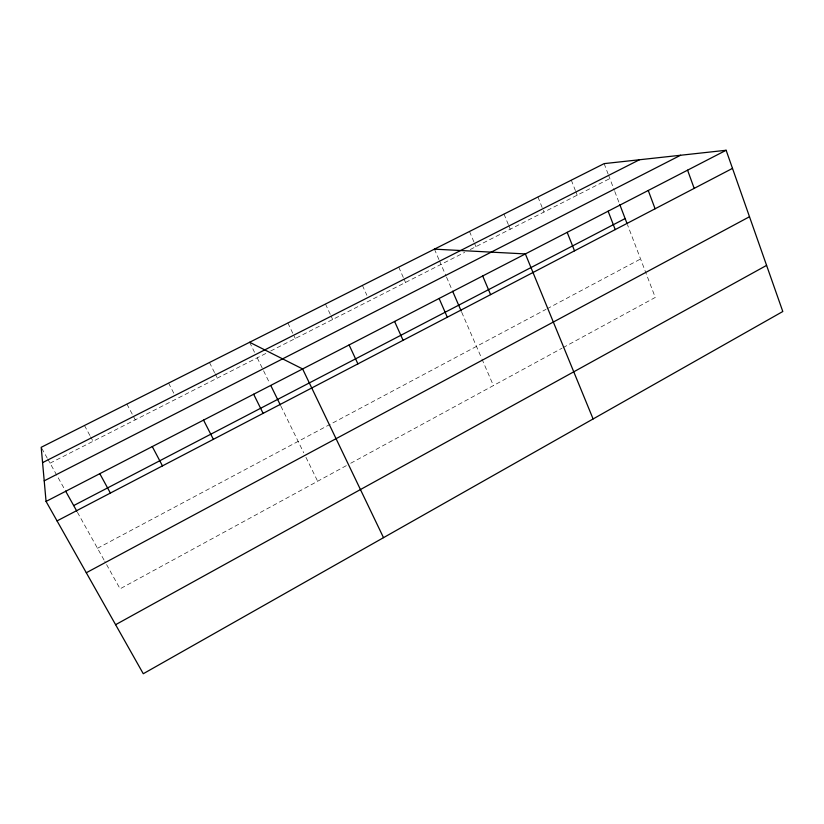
<?xml version="1.0" encoding="UTF-8"?>
<svg xmlns="http://www.w3.org/2000/svg" width="824" height="824" viewBox="0 0 824 824"><rect width="100%" height="100%" fill="white"/><g stroke="black" fill="none" stroke-linecap="round" stroke-linejoin="round"><path stroke-width="0.62" stroke-dasharray="4.12 3.09" d="M346.307 465.653L120.088 588.82L104.823 561.422M350.705 463.253L561.968 348.233M563.08 347.625L655.276 297.433L627.404 224.509M97.49 548.279L545.993 309.361M547.126 308.763L640.578 258.973M50.048 463.16L266.183 353.28M270.663 351.003L464.664 252.381M470.288 249.518L609.842 178.571M41.787 448.359L47.092 457.876M47.689 458.937L64.972 489.94M77.446 512.312L104.215 560.33M84.47 425.493L89.991 435.659M90.599 436.782L93.05 441.303M126.927 404.1L132.87 415.348M133.467 416.47L135.249 419.849M168.58 383.108L173.782 393.192M209.471 362.498L214.518 372.541M215.085 373.663L217.32 378.123M249.62 342.279L254.513 352.27M257.232 357.832L269.685 383.253M280.943 406.242L303.726 452.778M305.951 457.33L317.662 481.247M287.885 322.998L295.28 338.489M325.48 304.046L330.609 315.077M331.124 316.179L332.669 319.485M362.416 285.434L366.907 295.311M398.734 267.131L403.575 278.069M404.059 279.161L405.521 282.447M434.423 249.147L438.986 259.704M439.491 260.878L446.062 276.061M446.567 277.224L451.603 288.884M461.718 312.265L481.463 357.915M481.958 359.068L493.411 385.56M469.505 231.472L473.944 241.978M474.439 243.152L475.922 246.654M504.01 214.085L508.326 224.55M508.799 225.714L510.241 229.206M537.938 196.988L543.984 212.046M571.31 180.168L575.379 190.56M575.832 191.714L577.181 195.175M604.136 163.626L608.091 173.977M608.524 175.121L614.344 190.334M614.786 191.508L619.288 203.281"/><path stroke-width="1.24" d="M115.597 624.695L766.588 265.39M86.293 572.752L749.49 216.743M73.686 505.565L625.138 218.566M57.041 520.902L732.495 168.384M46.062 501.425L726.129 150.267L782.8 311.513L143.273 673.733L46.062 501.425L41.2 447.298L604.136 163.626L726.129 150.267M44.208 480.835L680.583 155.252M42.58 462.635L639.434 159.763M434.423 249.147L525.372 253.926L593.105 418.952M249.62 342.279L302.624 368.946L383.51 537.66M65.59 491.063L76.817 511.189M99.797 473.676L110.385 493.061M152.285 446.577L162.472 465.879M203.549 420.106L213.375 439.316M253.648 394.233L263.113 413.349M270.818 385.57L280.387 405.109M349.098 344.947L357.904 363.878M394.593 321.463L403.08 340.302M439.11 298.473L447.298 317.23M452.613 291.212L461.213 311.091M482.689 275.968L490.589 294.632M567.18 232.347L574.524 250.826M608.122 211.202L615.219 229.587M619.741 204.455L626.951 223.325M648.251 190.478L655.09 208.771M687.577 170.177L694.179 188.377"/></g></svg>
